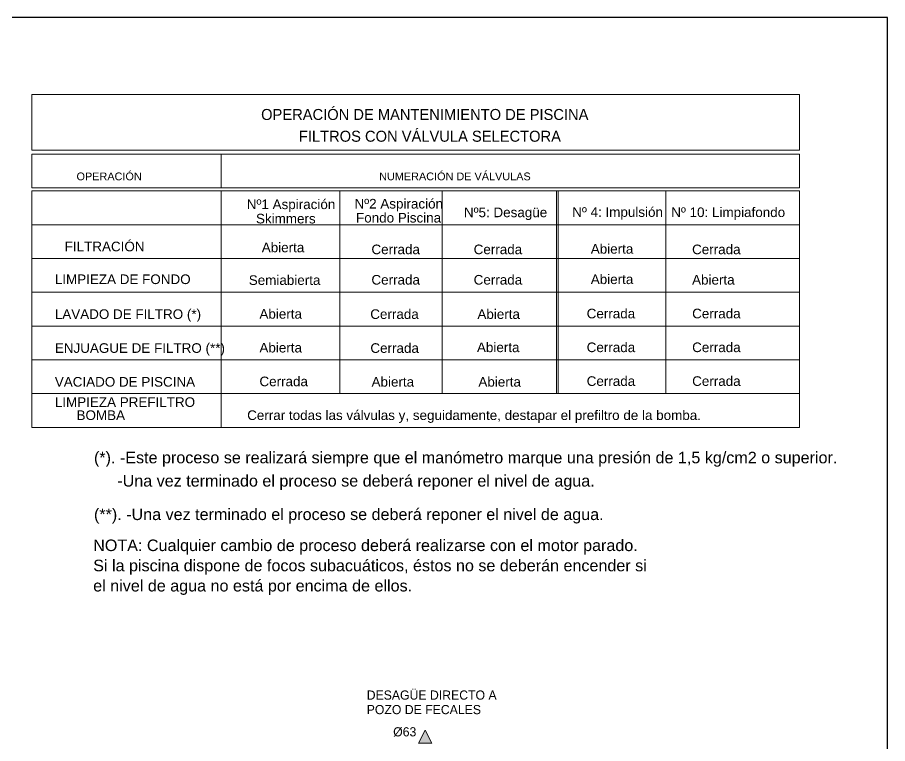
# Model space of a CAD drawing. Header units: millimetres. Extents: x 441156 to 441876, y 4514765 to 4515211.
# Drawn here: x 441283.6 to 441293.63, y 4514778.14 to 4514786.51 of the extents above; entities that cross this region are included whole.
import ezdxf

# ---------------------------------------------------------------- set-up
doc = ezdxf.new("R2010")
doc.units = ezdxf.units.MM
doc.layers.add('01_cartela', color=6, linetype='Continuous', plot=False)
doc.layers.add('01_textos', color=7, linetype='Continuous')
doc.layers.add('A-DETL', color=7, linetype='Continuous', lineweight=50, true_color=0x008000)
for name, color, linetype, lineweight in [('A-DETL-GENF', 7, 'Continuous', 9), ('A-DETL-THIN', 7, 'Continuous', 9), ('G-ANNO-TEXT', 7, 'Continuous', 9)]:
    doc.layers.add(name, color=color, linetype=linetype, lineweight=lineweight)
doc.styles.add('Arial', font='arial.ttf', dxfattribs={"height": 0.09})
doc.styles.add('Arial_2', font='arial.ttf', dxfattribs={"height": 0.18207})
doc.styles.add('Arial_3', font='arial.ttf', dxfattribs={"height": 0.09})
doc.styles.add('BERNARDO', font='')
doc.styles.add('Franklin Gothic Book', font='FRABK.TTF', dxfattribs={"height": 0.225})
doc.styles.get('BERNARDO').set_extended_font_data('Century Gothic')

msp = doc.modelspace()

# ---------------------------------------------------------------- hatches: boundary and pattern name
at = {"layer": 'A-DETL-GENF', "true_color": 0x0000ff}
msp.add_hatch(color=5, dxfattribs=at).paths.add_polyline_path([(441288.30009235, 4514778.29855844), (441288.22415485, 4514778.14668343), (441288.37602985, 4514778.14668343)])

# ---------------------------------------------------------------- linework, layer by layer
at = {"layer": '01_cartela', "color": 3}
msp.add_lwpolyline([(441262.99011848, 4514786.50546476), (441262.99011848, 4514764.97044075), (441293.62810654, 4514764.97044075), (441293.62810654, 4514786.50546476)], close=True, dxfattribs=at)
at = {"layer": 'A-DETL', "color": 7, "lineweight": 9}
for p, q in [((441292.61149297, 4514785.61723112, 0.0000002), (441283.76893862, 4514785.61723112, 0.0000002)), ((441283.76893862, 4514785.61723112, 0.0000002), (441283.76893862, 4514784.97822878, 0.0000002)), ((441292.61149297, 4514784.97822878, 0.0000002), (441292.61149297, 4514785.61723112, 0.0000002)), ((441283.76893862, 4514784.97822878, 0.0000002), (441292.61149297, 4514784.97822878, 0.0000002)), ((441283.76893862, 4514784.93051249, 0.0000002), (441283.76893862, 4514784.54165791, 0.0000002)), ((441292.61149297, 4514784.93051249, 0.0000002), (441283.76893862, 4514784.93051249, 0.0000002)), ((441285.95296477, 4514784.54165791, 0.0000002), (441285.95296477, 4514784.93051249, 0.0000002)), ((441292.61149297, 4514784.93051249, 0.0000002), (441292.61149297, 4514784.54165791, 0.0000002)), ((441283.76893862, 4514784.54165791, 0.0000002), (441292.61149297, 4514784.54165791, 0.0000002)), ((441283.76893862, 4514784.50676739, 0.0000002), (441292.61149297, 4514784.50676739, 0.0000002)), ((441283.76893862, 4514781.78478534, 0.0000002), (441283.76893862, 4514784.50676739, 0.0000002)), ((441285.95296477, 4514781.78478534, 0.0000002), (441285.95296477, 4514784.50676739, 0.0000002)), ((441287.31791945, 4514782.17363992, 0.0000002), (441287.31791945, 4514784.50676739, 0.0000002)), ((441288.49562199, 4514782.17363992, 0.0000002), (441288.49562199, 4514784.50676739, 0.0000002)), ((441289.81455232, 4514782.17363992, 0.0000002), (441289.81455232, 4514784.50676739, 0.0000002)), ((441289.83205495, 4514782.17363992, 0.0000002), (441289.83205495, 4514784.50676739, 0.0000002)), ((441291.07302844, 4514782.17363992, 0.0000002), (441291.07302844, 4514784.50676739, 0.0000002)), ((441292.61149297, 4514781.78478534, 0.0000002), (441292.61149297, 4514784.50676739, 0.0000002)), ((441283.76893862, 4514784.11791281, 0.0000002), (441292.61149297, 4514784.11791281, 0.0000002)), ((441283.76893862, 4514783.72905823, 0.0000002), (441292.61149297, 4514783.72905823, 0.0000002)), ((441283.76893862, 4514783.34020366, 0.0000002), (441292.61149297, 4514783.34020366, 0.0000002)), ((441283.76893862, 4514782.95134908, 0.0000002), (441292.61149297, 4514782.95134908, 0.0000002)), ((441283.76893862, 4514782.5624945, 0.0000002), (441292.61149297, 4514782.5624945, 0.0000002)), ((441283.76893862, 4514782.17363992, 0.0000002), (441292.61149297, 4514782.17363992, 0.0000002)), ((441283.76893862, 4514781.78478534, 0.0000002), (441292.61149297, 4514781.78478534, 0.0000002))]:
    msp.add_line(p, q, dxfattribs=at)
at = {"layer": 'A-DETL-THIN'}
for p, q in [((441288.30009235, 4514778.29855844, 0.0000002), (441288.22415485, 4514778.14668343, 0.0000002)), ((441288.37602985, 4514778.14668343, 0.0000002), (441288.30009235, 4514778.29855844, 0.0000002)), ((441288.22415485, 4514778.14668343, 0.0000002), (441288.37602985, 4514778.14668343, 0.0000002))]:
    msp.add_line(p, q, dxfattribs=at)

# ---------------------------------------------------------------- texts
at = {"layer": '01_textos', "color": 5, "char_height": 0.1265625, "attachment_point": 1, "style": 'BERNARDO'}
for s, insert, width in [('OPERACIÓN DE MANTENIMIENTO DE PISCINA', (441286.41130517, 4514785.45104112, 0.0000002), 4.0374284467), ('FILTROS CON VÁLVULA SELECTORA', (441286.84627016, 4514785.20033988, 0.0000002), 3.5225219337)]:
    msp.add_mtext(s, dxfattribs=dict(at, insert=insert, width=width))
at = {"layer": 'G-ANNO-TEXT', "attachment_point": 1}
for s, insert, char_height, width, style in [('OPERACIÓN', (441284.28506087, 4514784.71943741, 0.0000002), 0.089612578, 0.9588307764, 'Arial_2'), ('NUMERACIÓN DE VÁLVULAS', (441287.77084238, 4514784.71943741, 0.0000002), 0.0896125781, 2.2254343945, 'Arial_2'), ('Nº1 Aspiración', (441286.24644566, 4514784.40878402, 0.0000002), 0.1107421875, 1.2370100757, 'Arial_3'), ('Nº2 Aspiración', (441287.48743938, 4514784.41548511, 0.0000002), 0.1107421875, 1.2370100757, 'Arial_3'), ('Fondo Piscina', (441287.5047651, 4514784.25401918, 0.0000002), 0.1107421875, 1.1837416992, 'Arial_3'), ('Nº5: Desagüe', (441288.74781894, 4514784.31563616, 0.0000002), 0.1107421875, 1.1600668652, 'Arial_3'), ('Nº 4: Impulsión', (441289.99523807, 4514784.31941994, 0.0000002), 0.1107421875, 1.2784410352, 'Arial_3'), ('Nº 10: Limpiafondo', (441291.13592755, 4514784.31726008, 0.0000002), 0.1107421875, 1.5980512939, 'Arial_3'), ('Skimmers', (441286.35223953, 4514784.24378784, 0.0000002), 0.110742188, 0.8404566064, 'Arial_3'), ('FILTRACIÓN', (441284.14888822, 4514783.92286435, 0.0000002), 0.110742188, 1.1245546143, 'Arial_3'), ('Abierta', (441286.41893208, 4514783.91174174, 0.0000002), 0.110742188, 0.5859521411, 'Arial_3'), ('Cerrada', (441287.68213234, 4514783.88944092, 0.0000002), 0.110742188, 0.6688140601, 'Arial_3'), ('Cerrada', (441288.85983488, 4514783.88944092, 0.0000002), 0.110742188, 0.6688140601, 'Arial_3'), ('Abierta', (441290.2090046, 4514783.8955268, 0.0000002), 0.110742188, 0.5859521411, 'Arial_3'), ('Cerrada', (441291.37576065, 4514783.88944092, 0.0000002), 0.110742188, 0.6688140601, 'Arial_3'), ('LIMPIEZA DE FONDO', (441284.03508499, 4514783.54555768, 0.0000002), 0.1107421875, 1.9176615527, 'Arial_3'), ('Semiabierta', (441286.26928222, 4514783.53563225, 0.0000002), 0.1107421875, 0.9884243188, 'Arial_3'), ('Cerrada', (441287.68213234, 4514783.5394718, 0.0000002), 0.110742188, 0.6688140601, 'Arial_3'), ('Cerrada', (441288.85983488, 4514783.5394718, 0.0000002), 0.110742188, 0.6688140601, 'Arial_3'), ('Abierta', (441290.2090046, 4514783.54555768, 0.0000002), 0.110742188, 0.5859521411, 'Arial_3'), ('Abierta', (441291.37576065, 4514783.5394718, 0.0000002), 0.110742188, 0.5859521411, 'Arial_3'), ('Cerrada', (441290.16174923, 4514783.15061722, 0.0000002), 0.110742188, 0.6688140601, 'Arial_3'), ('Cerrada', (441291.37679094, 4514783.15061722, 0.0000002), 0.110742188, 0.6688140601, 'Arial_3'), ('LAVADO DE FILTRO (*)', (441284.03508499, 4514783.14401871, 0.0000002), 0.1107421875, 2.0597105566, 'Arial_3'), ('Abierta', (441286.39205193, 4514783.14677768, 0.0000002), 0.110742188, 0.5859521411, 'Arial_3'), ('Cerrada', (441287.66882999, 4514783.14401871, 0.0000002), 0.110742188, 0.6688140601, 'Arial_3'), ('Abierta', (441288.90296226, 4514783.14401871, 0.0000002), 0.110742188, 0.5859521411, 'Arial_3'), ('ENJUAGUE DE FILTRO (**)', (441284.03508499, 4514782.75332155, 0.0000002), 0.1107421875, 2.3911582324, 'Arial_3'), ('Abierta', (441286.39205193, 4514782.7579231, 0.0000002), 0.110742188, 0.5859521411, 'Arial_3'), ('Cerrada', (441287.67007792, 4514782.75332155, 0.0000002), 0.110742188, 0.6688140601, 'Arial_3'), ('Abierta', (441288.89768756, 4514782.76176264, 0.0000002), 0.110742188, 0.5859521411, 'Arial_3'), ('Cerrada', (441290.16174923, 4514782.76176264, 0.0000002), 0.110742188, 0.6688140601, 'Arial_3'), ('Cerrada', (441291.37679094, 4514782.76176264, 0.0000002), 0.110742188, 0.6688140601, 'Arial_3'), ('VACIADO DE PISCINA', (441284.03508499, 4514782.36446697, 0.0000002), 0.1107421875, 1.9650112207, 'Arial_3'), ('Cerrada', (441286.39205193, 4514782.36906852, 0.0000002), 0.110742188, 0.6688140601, 'Arial_3'), ('Abierta', (441287.68374266, 4514782.36446697, 0.0000002), 0.110742188, 0.5859521411, 'Arial_3'), ('Abierta', (441288.91430574, 4514782.36446697, 0.0000002), 0.110742188, 0.5859521411, 'Arial_3'), ('Cerrada', (441290.16174923, 4514782.37290806, 0.0000002), 0.110742188, 0.6688140601, 'Arial_3'), ('Cerrada', (441291.37679094, 4514782.37290806, 0.0000002), 0.110742188, 0.6688140601, 'Arial_3'), ('LIMPIEZA PREFILTRO', (441284.03508499, 4514782.13095873, 0.0000002), 0.1107421875, 1.9768486377, 'Arial_3'), ('BOMBA', (441284.28506087, 4514781.98021394, 0.0000002), 0.110742188, 0.6806514771, 'Arial_3'), ('Cerrar todas las válvulas y, seguidamente, destapar el prefiltro de la bomba.', (441286.25062764, 4514781.98021394, 0.0000002), 0.1107421875, 6.2738310059, 'Arial_3'), ('(*). -Este proceso se realizará siempre que el manómetro marque una presión de 1,5 kg/cm2 o superior.', (441284.48583301, 4514781.50362875, 0.0000002), 0.132890625, 9.9907799414, 'Arial'), ('-Una vez terminado el proceso se deberá reponer el nivel de agua.', (441284.75445943, 4514781.23577543, 0.0000002), 0.132890625, 6.3803677588, 'Arial'), ('(**). -Una vez terminado el proceso se deberá reponer el nivel de agua.', (441284.48583301, 4514780.85010736, 0.0000002), 0.132890625, 6.8065147705, 'Arial'), ('NOTA: Cualquier cambio de proceso deberá realizarse con el motor parado.', (441284.47698945, 4514780.49288271, 0.0000002), 0.132890625, 7.3273611182, 'Arial'), ('Si la piscina dispone de focos subacuáticos, éstos no se deberán encender si', (441284.47698945, 4514780.26034548, 0.0000002), 0.132890625, 7.4398165796, 'Arial'), ('el nivel de agua no está por encima de ellos.', (441284.47698945, 4514780.02780825, 0.0000002), 0.132890625, 4.2496327002, 'Arial'), ('DESAGÜE DIRECTO A', (441287.62757416, 4514778.75467388, 0.0000002), 0.10546875, 1.7587019531, 'Franklin Gothic Book'), ('POZO DE FECALES', (441287.62757416, 4514778.58750535, 0.0000002), 0.10546875, 1.5445010742, 'Franklin Gothic Book'), ('Ø63', (441287.93268362, 4514778.33138776, 0.0000002), 0.10546875, 0.360759375, 'Franklin Gothic Book')]:
    msp.add_mtext(s, dxfattribs=dict(at, insert=insert, char_height=char_height, width=width, style=style))

doc.saveas('drawing.dxf')
